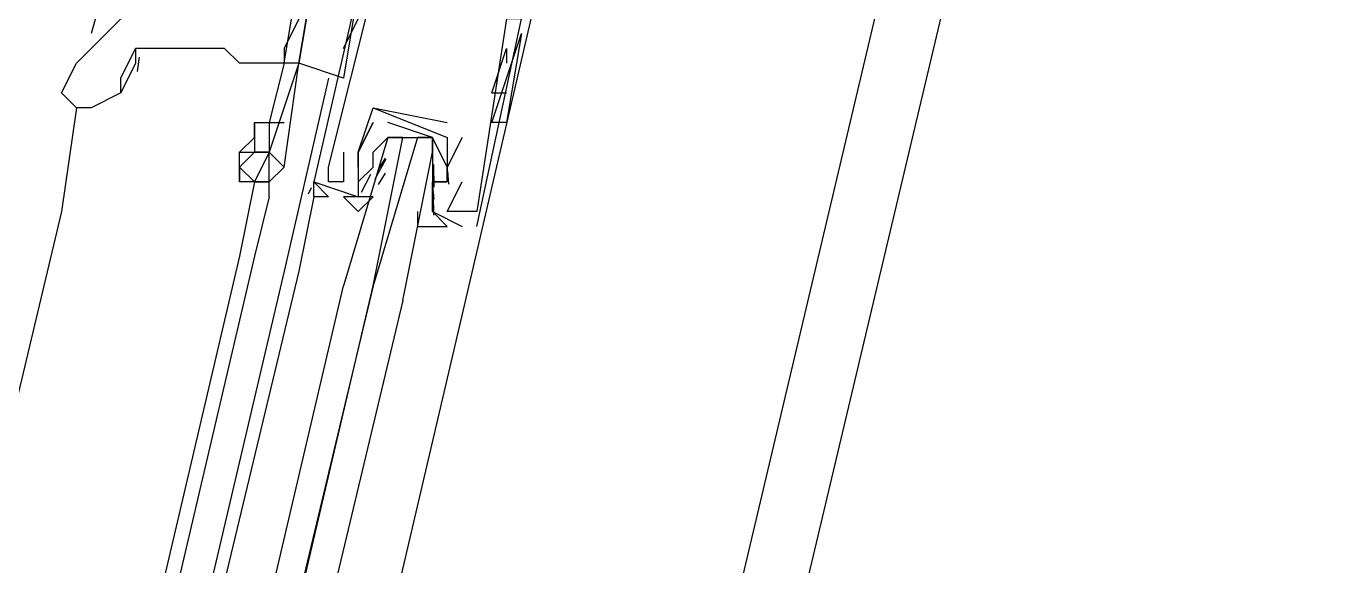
# Model space of a CAD drawing. Header units: feet. Extents: x -84 to 198, y -22 to 181.
# Drawn here: x 115.475 to 116.646, y 67.18 to 67.664 of the extents above; entities that cross this region are included whole.
import ezdxf

# ---------------------------------------------------------------- set-up
doc = ezdxf.new("R2010")
doc.units = ezdxf.units.FT
doc.layers.add('A-LINEA', color=7, linetype='CONTINUOUS')

msp = doc.modelspace()

# ---------------------------------------------------------------- linework, layer by layer
at = {"layer": 'A-LINEA'}
for p, q in [((115.8667, 67.4044), (115.96, 67.8044)), ((115.56, 67.7511), (115.5333, 67.6578)), ((114.6133, 60.8044), (116.2533, 67.7378)), ((115.7733, 67.6978), (115.76, 67.6178)), ((115.76, 67.6444), (115.7733, 67.6711)), ((115.8933, 67.5778), (115.92, 67.6578)), ((115.8933, 67.5778), (115.92, 67.6578)), ((115.92, 67.6578), (115.92, 67.6578)), ((115.5766, 67.6366), (115.5748, 67.6237)), ((115.8933, 67.6044), (115.9067, 67.6444)), ((115.9067, 67.6444), (115.9067, 67.6311)), ((115.5733, 67.6311), (115.56, 67.6044)), ((115.7067, 67.6311), (115.6933, 67.5778)), ((115.7067, 67.6311), (115.7067, 67.6311)), ((115.7067, 67.6311), (115.7067, 67.6311)), ((115.72, 67.6311), (115.72, 67.6311)), ((115.7467, 67.6178), (115.7067, 67.4444)), ((115.8933, 67.6044), (115.9067, 67.6044)), ((115.52, 67.5911), (115.5067, 67.4978)), ((115.7867, 67.5911), (115.8533, 67.5778)), ((115.7867, 67.5911), (115.7867, 67.5911)), ((115.7867, 67.5911), (115.7867, 67.5911)), ((115.9067, 67.5911), (115.9067, 67.5911)), ((115.7867, 67.5778), (115.7867, 67.5778)), ((115.7867, 67.5778), (115.7867, 67.5778)), ((115.8533, 67.5778), (115.8533, 67.5778)), ((115.8, 67.5644), (115.8, 67.5644)), ((115.8133, 67.5644), (115.8267, 67.5644)), ((115.8667, 67.5644), (115.8533, 67.5378)), ((115.8533, 67.5644), (115.8533, 67.5644)), ((115.8533, 67.5644), (115.8533, 67.5644)), ((115.8667, 67.5644), (115.8667, 67.5644)), ((115.6667, 67.5511), (115.6667, 67.5511)), ((115.76, 67.5511), (115.76, 67.5511)), ((115.7733, 67.5511), (115.7733, 67.5511)), ((115.7733, 67.5511), (115.7733, 67.5511)), ((115.7867, 67.5511), (115.7867, 67.5511)), ((115.7887, 67.5273), (115.7983, 67.5452)), ((115.7915, 67.5356), (115.7977, 67.5457)), ((115.8409, 67.54), (115.8414, 67.5196)), ((115.7467, 67.5378), (115.7467, 67.5378)), ((115.7733, 67.5378), (115.7733, 67.5378)), ((115.7733, 67.5244), (115.7867, 67.5378)), ((115.7764, 67.5152), (115.7848, 67.5315)), ((115.7867, 67.5378), (115.7867, 67.5378)), ((115.7915, 67.5222), (115.7977, 67.5324)), ((115.84, 67.5378), (115.84, 67.5378)), ((115.8533, 67.5378), (115.8533, 67.5378)), ((115.8535, 67.5342), (115.8545, 67.5223)), ((115.68, 67.5244), (115.6667, 67.4578)), ((115.68, 67.5244), (115.68, 67.5244)), ((115.7285, 67.5138), (115.7312, 67.5194)), ((115.7285, 67.5138), (115.7312, 67.5194)), ((115.7285, 67.5138), (115.7312, 67.5194)), ((115.7333, 67.5244), (115.7333, 67.5244)), ((115.7467, 67.5244), (115.7467, 67.5244)), ((115.76, 67.5244), (115.76, 67.5244)), ((115.7733, 67.5244), (115.7733, 67.5244)), ((115.8267, 67.5244), (115.8267, 67.5244)), ((115.84, 67.5244), (115.84, 67.5244)), ((115.84, 67.5244), (115.84, 67.5111)), ((115.8401, 67.5209), (115.8412, 67.509)), ((115.8533, 67.5244), (115.8533, 67.5244)), ((115.8533, 67.5244), (115.8533, 67.5244)), ((115.8667, 67.5244), (115.8667, 67.5244)), ((115.6933, 67.5111), (115.68, 67.4578)), ((115.7733, 67.5111), (115.7733, 67.5111)), ((115.7867, 67.5111), (115.7867, 67.5111)), ((115.84, 67.5111), (115.84, 67.5111)), ((115.8408, 67.5129), (115.8411, 67.4946)), ((115.5067, 67.4978), (114.8, 64.5378)), ((115.84, 67.4978), (115.8667, 67.4844)), ((115.84, 67.4978), (115.84, 67.4978)), ((115.8533, 67.4978), (115.8533, 67.4978)), ((115.8667, 67.4978), (115.8667, 67.4978)), ((115.8667, 67.4978), (115.8667, 67.4978)), ((115.88, 67.4978), (115.88, 67.4978)), ((115.8667, 67.4844), (115.8667, 67.4844)), ((115.88, 67.4844), (115.88, 67.4844)), ((115.6667, 67.4578), (114.9733, 64.4978)), ((115.68, 67.4578), (114.9867, 64.4978)), ((115.7067, 67.4444), (115.0133, 64.4844)), ((115.72, 67.4444), (115.0133, 64.4978)), ((115.1733, 64.4444), (115.8667, 67.4044))]:
    msp.add_line(p, q, dxfattribs=at)
for points in [[(123.9467, 43.9511), (123.92, 47.9511), (123.56, 53.4844), (119.8267, 54.3644), (116.1067, 55.2444), (116.8, 58.2178), (117.1867, 59.8444), (116.8667, 59.9111), (115.8267, 60.1644), (114.5867, 60.4578), (118.2, 75.6978), (129.9467, 72.9244)], [(115.7467, 67.5378), (115.7867, 67.6978), (115.8, 67.7244), (115.8133, 67.7244), (115.8267, 67.7244), (115.88, 67.7111), (115.9067, 67.7111), (115.9067, 67.6978), (115.9067, 67.6711), (115.88, 67.4978), (115.8667, 67.4978), (115.8533, 67.4978), (115.8667, 67.5244)], [(115.88, 67.4844), (115.92, 67.6711), (115.9067, 67.6711), (115.92, 67.7244)], [(115.72, 67.7111), (115.72, 67.6978), (115.72, 67.6711), (115.7067, 67.6444), (115.7067, 67.6311), (115.7067, 67.6311), (115.6933, 67.5778)], [(115.7067, 67.6311), (115.7067, 67.6311), (115.72, 67.7111), (115.7333, 67.7111), (115.72, 67.6311), (115.7067, 67.6311), (115.7067, 67.6311)], [(115.76, 67.6178), (115.72, 67.6311), (115.7333, 67.7111), (115.7733, 67.6978)], [(115.5067, 67.6044), (115.52, 67.6311), (115.56, 67.6711), (115.6133, 67.6978)], [(115.7733, 67.6978), (115.7333, 67.5244), (115.7733, 67.5111)], [(115.92, 67.6578), (115.92, 67.6578), (115.9067, 67.5778), (115.8933, 67.5778)], [(115.56, 67.6044), (115.56, 67.6178), (115.5733, 67.6444)], [(115.7067, 67.6311), (115.6933, 67.6311), (115.6667, 67.6311), (115.6533, 67.6444), (115.64, 67.6444), (115.6267, 67.6444), (115.6133, 67.6444), (115.6, 67.6444), (115.5867, 67.6444), (115.5733, 67.6444), (115.5733, 67.6311)], [(115.72, 67.6311), (115.6933, 67.5511), (115.7067, 67.5378), (115.72, 67.6311)], [(115.56, 67.6044), (115.5333, 67.5911), (115.52, 67.5911), (115.5067, 67.6044)], [(115.7733, 67.5511), (115.7733, 67.5511), (115.7867, 67.5911)], [(115.7867, 67.5911), (115.8533, 67.5644), (115.8533, 67.5244), (115.84, 67.5244), (115.84, 67.5111), (115.84, 67.5111)], [(115.68, 67.5644), (115.68, 67.5778), (115.6933, 67.5778), (115.7067, 67.5778)], [(115.68, 67.5778), (115.68, 67.5511), (115.6933, 67.5511)], [(115.6933, 67.5778), (115.6933, 67.5511), (115.6933, 67.5511), (115.6933, 67.5511)], [(115.7867, 67.5778), (115.7733, 67.5511), (115.7733, 67.5378), (115.7733, 67.5244), (115.7733, 67.5111), (115.76, 67.5111), (115.7733, 67.4978), (115.7867, 67.5111), (115.7733, 67.5111)], [(115.7733, 67.5378), (115.7733, 67.5511), (115.7867, 67.5778)], [(115.8267, 67.4978), (115.8267, 67.4844), (115.8533, 67.4844), (115.84, 67.4978), (115.84, 67.5111), (115.84, 67.5244), (115.8533, 67.5244), (115.8533, 67.5378), (115.84, 67.5644), (115.8, 67.5778)], [(115.68, 67.5644), (115.6667, 67.5511), (115.68, 67.5511)], [(115.8133, 67.4178), (115.84, 67.5511), (115.84, 67.5644), (115.8267, 67.5644), (115.7867, 67.4311), (115.8133, 67.5644), (115.8, 67.5644), (115.76, 67.4311)], [(115.7867, 67.5378), (115.7867, 67.5511), (115.8, 67.5644), (115.84, 67.5644), (115.84, 67.5378), (115.84, 67.5244)], [(115.6933, 67.5511), (115.68, 67.5511), (115.6667, 67.5378), (115.68, 67.5244)], [(115.6667, 67.5378), (115.6667, 67.5378), (115.6667, 67.5511), (115.68, 67.5511), (115.68, 67.5511)], [(115.68, 67.5244), (115.6933, 67.5244), (115.6933, 67.5511), (115.68, 67.5244)], [(115.76, 67.5511), (115.76, 67.5244), (115.7467, 67.5244), (115.7467, 67.5378)], [(115.6933, 67.5111), (115.6933, 67.5244), (115.68, 67.5244), (115.6667, 67.5244), (115.6667, 67.5378)], [(115.6667, 67.5378), (115.6667, 67.5378), (115.6667, 67.5244)], [(115.6933, 67.5244), (115.6933, 67.5244), (115.7067, 67.5378)], [(115.6933, 67.5111), (115.6933, 67.5244), (115.6933, 67.5244)], [(115.7333, 67.5111), (115.7333, 67.5244), (115.7467, 67.5111)], [(115.7333, 67.5111), (115.7333, 67.5244), (115.7467, 67.5111)], [(115.7333, 67.5111), (115.7333, 67.5244), (115.7467, 67.5111)], [(115.7467, 67.5111), (115.7467, 67.5111), (115.7333, 67.5111), (115.72, 67.4444)], [(115.7467, 67.5111), (115.7467, 67.5111), (115.7333, 67.5111)], [(115.7467, 67.5111), (115.7467, 67.5111), (115.7333, 67.5111)], [(115.8133, 67.4178), (115.0933, 64.4044), (115.08, 64.4044), (115.08, 64.4178), (115.7867, 67.4311), (115.0667, 64.4178), (115.0667, 64.4044), (115.0533, 64.4178), (115.76, 67.4311)]]:
    msp.add_lwpolyline(points, dxfattribs=at)

doc.saveas('drawing.dxf')
